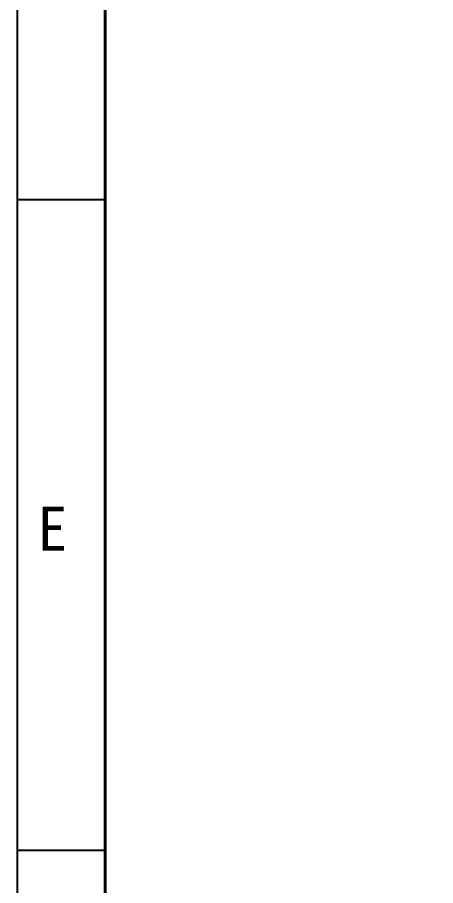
# Model space of a CAD drawing. Extents: x 59521 to 184406, y -1257 to 56672.
# Drawn here: x 59521 to 61670, y 11983 to 16445 of the extents above; entities that cross this region are included whole.
import ezdxf

# ---------------------------------------------------------------- set-up
doc = ezdxf.new("R2010")
doc.units = 0
doc.header["$MEASUREMENT"] = 0
doc.layers.get('0').update_dxf_attribs({"linetype": 'CONTINUOUS'})
doc.layers.add('FORM', color=7, linetype='CONTINUOUS')
doc.styles.add('KEHUA', font='STFANGSO.TTF')

# ---------------------------------------------------------------- blocks, each defined once
blk = doc.blocks.new('WET5Y56YRFTWEDFWRW536T4TE4RWEFWE')
at = {"layer": 'FORM', "color": 4}
for p, q in [((150620.8, -43817.7), (150949.1, -43817.7)), ((150620.8, -46247.7), (150949.1, -46247.7))]:
    blk.add_line(p, q, dxfattribs=at)
at = {"layer": 'FORM', "color": 6}
blk.add_lwpolyline([(150620.8, -36495.1), (178203.8, -36495.1), (178203.8, -56000.2), (150620.8, -56000.2)], close=True, dxfattribs=at)
at = {"layer": 'FORM', "color": 8, "lineweight": 40}
blk.add_lwpolyline([(150949.1, -55671.9), (177875.4, -55671.9), (177875.4, -36823.5), (150949.1, -36823.5)], close=True, dxfattribs=at)
at = {"layer": 'FORM', "color": 4, "style": 'KEHUA'}
blk.add_text('E', height=164.2, dxfattribs=at).set_placement((150695.6, -45129.6))

msp = doc.modelspace()

# ---------------------------------------------------------------- block references
at = {"lineweight": -3, "xscale": 1.37632111327548, "yscale": 1.37632111327427, "zscale": 1.37632111327427}
msp.add_blockref('WET5Y56YRFTWEDFWRW536T4TE4RWEFWE', (-147781.572, 75817.136), dxfattribs=at)

doc.saveas('drawing.dxf')
